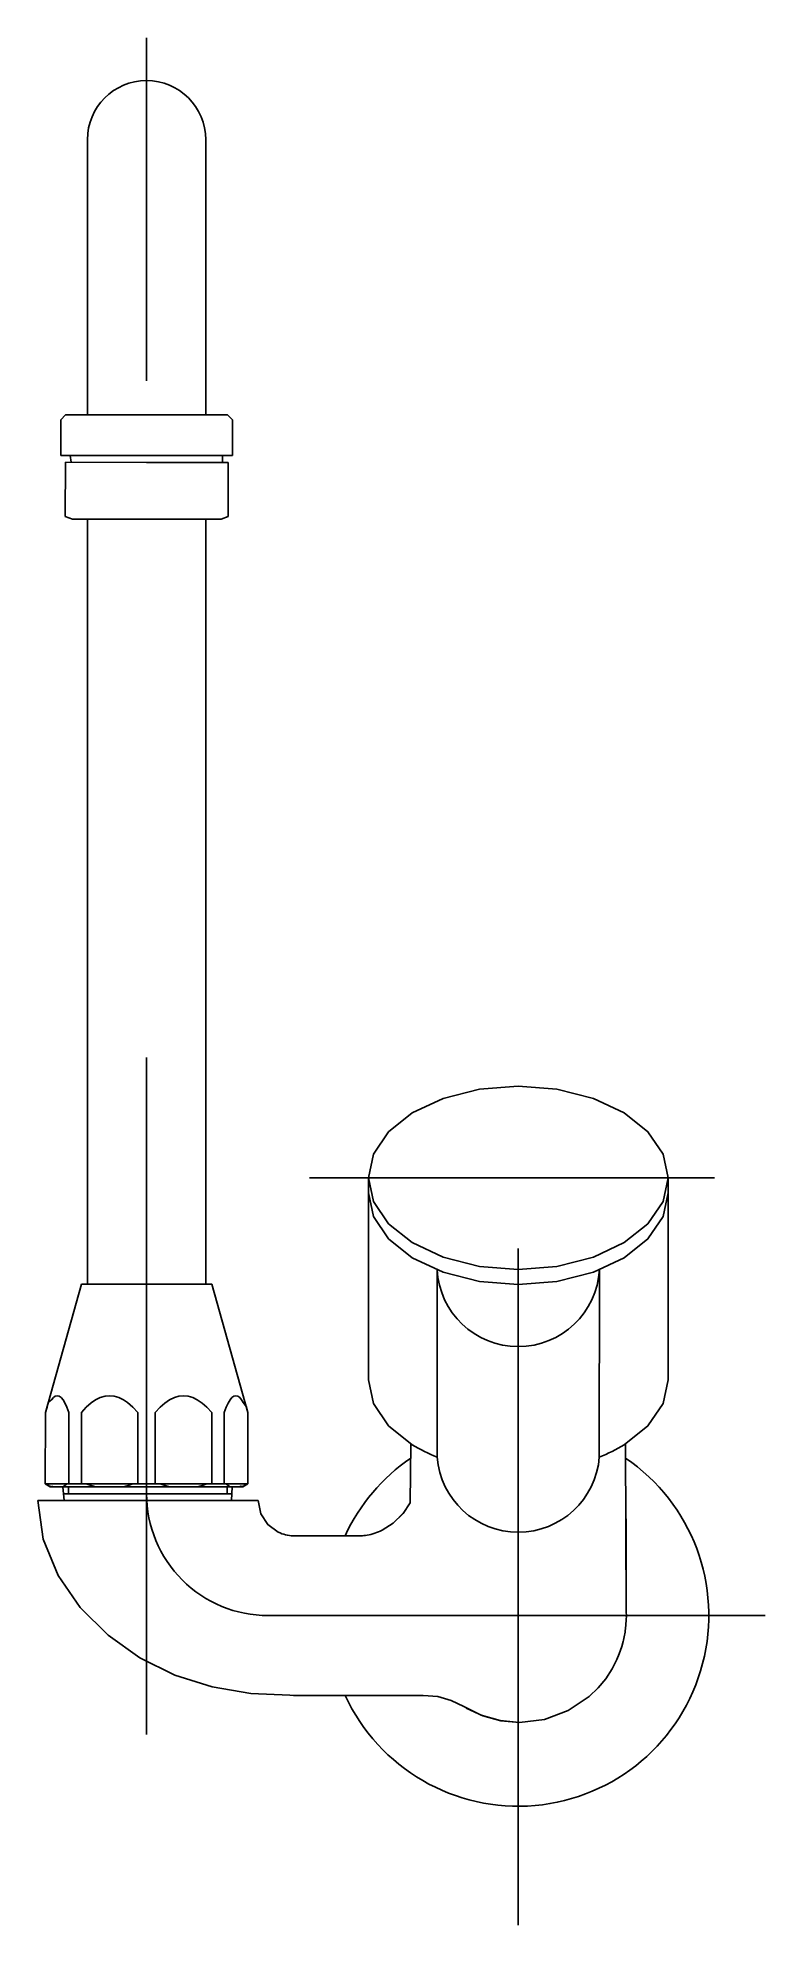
# Model space of a CAD drawing. Extents: x 30.375 to 30.483, y 45.024 to 45.302.
import ezdxf

# ---------------------------------------------------------------- set-up
doc = ezdxf.new("R2010")
doc.units = 0
doc.header["$LTSCALE"] = 0.111888
doc.linetypes.add('AXES', pattern=[0.54, 0.3, -0.08, 0.08, -0.08])
doc.linetypes.add('CONTINU', pattern=[0])
doc.layers.get('0').update_dxf_attribs({"linetype": 'CONTINUOUS'})

msp = doc.modelspace()

# ---------------------------------------------------------------- linework, layer by layer
at = {"linetype": 'AXES'}
for points in [[(30.39147, 45.05171), (30.39147, 45.3024)], [(30.44641, 45.02351), (30.44641, 45.16947)], [(30.41558, 45.13395), (30.47541, 45.13395)], [(30.48293, 45.06927), (30.40946, 45.06927)]]:
    msp.add_lwpolyline(points, dxfattribs=at)
at = {"linetype": 'CONTINU'}
for points in [[(30.40021, 45.28734, 0.999997), (30.38273, 45.28734)], [(30.43442, 45.12042, 0.950544), (30.45841, 45.12042)], [(30.43443, 45.09269, -0.042806), (30.43075, 45.09451), (30.42724, 45.09729), (30.42501, 45.1006), (30.42426, 45.10408)], [(30.46857, 45.10408), (30.46782, 45.1006), (30.46558, 45.09729), (30.46208, 45.09451, -0.042809), (30.4584, 45.09269)], [(30.42083, 45.05748, 1.314881), (30.46228, 45.09255)], [(30.43052, 45.09253, 0.135761), (30.42083, 45.08106)], [(30.43443, 45.09269, 0.92635), (30.4584, 45.09269)], [(30.41095, 45.08159, 0.108155), (30.41315, 45.08106)], [(30.42315, 45.08106, 0.039329), (30.42407, 45.08114)], [(30.42407, 45.08114, 0.070486), (30.42628, 45.08187)], [(30.46227, 45.0673, -0.030259), (30.46192, 45.06542)]]:
    msp.add_lwpolyline(points, format="xyb", dxfattribs=at)
for points in [[(30.38273, 45.24668), (30.38273, 45.28734)], [(30.40021, 45.24668), (30.40021, 45.28734)], [(30.38273, 45.24668), (30.38273, 45.25168)], [(30.40021, 45.24668), (30.40021, 45.25168)], [(30.37878, 45.24597), (30.37949, 45.24668)], [(30.37878, 45.24069), (30.37878, 45.24597)], [(30.39147, 45.24668), (30.37949, 45.24668)], [(30.37949, 45.24668), (30.40345, 45.24668)], [(30.38273, 45.24668), (30.38423, 45.24668)], [(30.39147, 45.24668), (30.40345, 45.24668)], [(30.39871, 45.24668), (30.40021, 45.24668)], [(30.40416, 45.24597), (30.40345, 45.24668)], [(30.40416, 45.24069), (30.40416, 45.24597)], [(30.39147, 45.24069), (30.37878, 45.24069)], [(30.38018, 45.24069), (30.37878, 45.24069)], [(30.37947, 45.23967), (30.37946, 45.23168)], [(30.37947, 45.23967), (30.39147, 45.23966)], [(30.38018, 45.24069), (30.38032, 45.23967)], [(30.39147, 45.24069), (30.40416, 45.24069)], [(30.39147, 45.23966), (30.40354, 45.23965)], [(30.4027, 45.24069), (30.40269, 45.23965)], [(30.40354, 45.23965), (30.40354, 45.23166)], [(30.37946, 45.23168), (30.38051, 45.23128)], [(30.38051, 45.23128), (30.40249, 45.23126)], [(30.38273, 45.11826), (30.38273, 45.23128)], [(30.40021, 45.11826), (30.40021, 45.23126)], [(30.40249, 45.23126), (30.40354, 45.23166)], [(30.42426, 45.10408), (30.42426, 45.13395)], [(30.46857, 45.10408), (30.46857, 45.13395)], [(30.46857, 45.13172), (30.46782, 45.12823), (30.46558, 45.12493), (30.46208, 45.12214), (30.45752, 45.12), (30.45211, 45.11863), (30.44641, 45.11817), (30.44071, 45.11863), (30.43531, 45.12), (30.43075, 45.12214), (30.42724, 45.12493), (30.42501, 45.12823), (30.42426, 45.13172)], [(30.43443, 45.09269), (30.43442, 45.12042)], [(30.4584, 45.09269), (30.45841, 45.12042)], [(30.38183, 45.11826), (30.37654, 45.09928)], [(30.39147, 45.11826), (30.38183, 45.11826)], [(30.39147, 45.11826), (30.40111, 45.11826)], [(30.40111, 45.11826), (30.40645, 45.09928)], [(30.37648, 45.08872), (30.37654, 45.09928)], [(30.37676, 45.10008), (30.37654, 45.09928)], [(30.37694, 45.10073), (30.37676, 45.10008)], [(30.37741, 45.10114), (30.37694, 45.10073)], [(30.3777, 45.10148), (30.37741, 45.10114)], [(30.37798, 45.10169), (30.3777, 45.10148)], [(30.37827, 45.10175), (30.37798, 45.10169)], [(30.37855, 45.10169), (30.37827, 45.10175)], [(30.37884, 45.10148), (30.37855, 45.10169)], [(30.37912, 45.10114), (30.37884, 45.10148)], [(30.3794, 45.10068), (30.37912, 45.10114)], [(30.3797, 45.10005), (30.3794, 45.10068)], [(30.38, 45.09928), (30.3797, 45.10005)], [(30.38, 45.08872), (30.38, 45.09928)], [(30.38254, 45.10004), (30.38183, 45.09928)], [(30.38183, 45.08872), (30.38183, 45.09928)], [(30.38327, 45.10068), (30.38254, 45.10004)], [(30.38394, 45.10114), (30.38327, 45.10068)], [(30.38463, 45.10148), (30.38394, 45.10114)], [(30.38533, 45.10169), (30.38463, 45.10148)], [(30.386, 45.10175), (30.38533, 45.10169)], [(30.38668, 45.10169), (30.386, 45.10175)], [(30.38735, 45.10149), (30.38668, 45.10169)], [(30.38804, 45.10115), (30.38735, 45.10149)], [(30.38863, 45.10075), (30.38804, 45.10115)], [(30.38946, 45.10004), (30.38863, 45.10075)], [(30.39018, 45.09928), (30.38946, 45.10004)], [(30.39018, 45.08872), (30.39018, 45.09928)], [(30.39276, 45.09928), (30.39347, 45.10004)], [(30.39276, 45.08872), (30.39276, 45.09928)], [(30.39347, 45.10004), (30.39418, 45.10066)], [(30.39418, 45.10066), (30.39487, 45.10114)], [(30.39487, 45.10114), (30.39558, 45.10149)], [(30.39558, 45.10149), (30.39626, 45.10169)], [(30.39626, 45.10169), (30.39694, 45.10175)], [(30.39694, 45.10175), (30.39762, 45.10169)], [(30.39762, 45.10169), (30.39831, 45.10148)], [(30.39831, 45.10148), (30.39897, 45.10115)], [(30.39897, 45.10115), (30.39969, 45.10066)], [(30.39969, 45.10066), (30.4004, 45.10004)], [(30.4004, 45.10004), (30.40111, 45.09928)], [(30.40111, 45.08872), (30.40111, 45.09928)], [(30.40294, 45.09928), (30.40324, 45.10005)], [(30.40294, 45.08872), (30.40294, 45.09928)], [(30.40324, 45.10005), (30.40353, 45.10066)], [(30.40353, 45.10066), (30.40382, 45.10115)], [(30.40382, 45.10115), (30.4041, 45.10148)], [(30.4041, 45.10148), (30.40438, 45.10169)], [(30.40438, 45.10169), (30.40467, 45.10175)], [(30.40467, 45.10175), (30.40495, 45.10169)], [(30.40495, 45.10169), (30.40524, 45.10148)], [(30.40524, 45.10148), (30.40552, 45.10114)], [(30.40552, 45.10114), (30.40576, 45.10075)], [(30.40576, 45.10075), (30.40622, 45.10009)], [(30.40622, 45.10009), (30.40645, 45.09928)], [(30.40645, 45.08872), (30.40645, 45.09928)], [(30.43055, 45.09466), (30.43043, 45.08592)], [(30.46227, 45.09466), (30.46239, 45.06979)], [(30.37681, 45.08872), (30.37648, 45.08872)], [(30.37723, 45.08829), (30.37648, 45.08872)], [(30.39147, 45.08872), (30.37648, 45.08872)], [(30.37723, 45.08829), (30.37681, 45.08872)], [(30.37718, 45.08848), (30.37723, 45.08829)], [(30.39147, 45.08829), (30.37723, 45.08829)], [(30.37771, 45.08829), (30.37742, 45.08841)], [(30.37798, 45.08829), (30.37771, 45.08829)], [(30.37827, 45.08829), (30.37798, 45.08829)], [(30.37883, 45.08829), (30.37855, 45.08829)], [(30.37911, 45.08829), (30.37883, 45.08829)], [(30.3794, 45.08849), (30.37911, 45.08829)], [(30.37928, 45.08625), (30.37911, 45.08829)], [(30.3797, 45.08872), (30.3794, 45.08849)], [(30.38, 45.08872), (30.3797, 45.08872)], [(30.37993, 45.08725), (30.37993, 45.08829)], [(30.38256, 45.08872), (30.38183, 45.08872)], [(30.38327, 45.08849), (30.38256, 45.08872)], [(30.38396, 45.08829), (30.38327, 45.08849)], [(30.38465, 45.08829), (30.38396, 45.08829)], [(30.38533, 45.08829), (30.38465, 45.08829)], [(30.386, 45.08829), (30.38533, 45.08829)], [(30.38669, 45.08829), (30.386, 45.08829)], [(30.38737, 45.08829), (30.38669, 45.08829)], [(30.38806, 45.08829), (30.38737, 45.08829)], [(30.38873, 45.08849), (30.38806, 45.08829)], [(30.38945, 45.08872), (30.38873, 45.08849)], [(30.39018, 45.08872), (30.38945, 45.08872)], [(30.39147, 45.08872), (30.40645, 45.08872)], [(30.39147, 45.08829), (30.4057, 45.08829)], [(30.39276, 45.08872), (30.39347, 45.08872)], [(30.39347, 45.08872), (30.3942, 45.08849)], [(30.3942, 45.08849), (30.39487, 45.08829)], [(30.39487, 45.08829), (30.39556, 45.08829)], [(30.39556, 45.08829), (30.39626, 45.08829)], [(30.39626, 45.08829), (30.39694, 45.08829)], [(30.39694, 45.08829), (30.39761, 45.08829)], [(30.39761, 45.08829), (30.39829, 45.08829)], [(30.39829, 45.08829), (30.399, 45.08829)], [(30.399, 45.08829), (30.39967, 45.08849)], [(30.39967, 45.08849), (30.4004, 45.08872)], [(30.4004, 45.08872), (30.40111, 45.08872)], [(30.40294, 45.08872), (30.40324, 45.08872)], [(30.40324, 45.08872), (30.40354, 45.08849)], [(30.4034, 45.08725), (30.4034, 45.08829)], [(30.40354, 45.08849), (30.40382, 45.08829)], [(30.40382, 45.08829), (30.40411, 45.08829)], [(30.40405, 45.08625), (30.40411, 45.08829)], [(30.40411, 45.08829), (30.40439, 45.08829)], [(30.40467, 45.08829), (30.40495, 45.08829)], [(30.40495, 45.08829), (30.40523, 45.08829)], [(30.40523, 45.08829), (30.40552, 45.08842)], [(30.4057, 45.08829), (30.4061, 45.08872)], [(30.4057, 45.08829), (30.40645, 45.08872)], [(30.40576, 45.08848), (30.4057, 45.08829)], [(30.4061, 45.08872), (30.40645, 45.08872)], [(30.37538, 45.08625), (30.37618, 45.08054), (30.37839, 45.07521), (30.38168, 45.07047), (30.38578, 45.06639), (30.39048, 45.06303), (30.39565, 45.06046), (30.40117, 45.05872), (30.40687, 45.05778), (30.41265, 45.05749)], [(30.39167, 45.08625), (30.37538, 45.08625)], [(30.3792, 45.08725), (30.40408, 45.08725)], [(30.40796, 45.08625), (30.39167, 45.08625)], [(30.40796, 45.08625), (30.40836, 45.08432), (30.40941, 45.08272), (30.41095, 45.08159)], [(30.42628, 45.08187), (30.42794, 45.08292), (30.42939, 45.08434), (30.43043, 45.08592)], [(30.42878, 45.08374), (30.42933, 45.08428)], [(30.46239, 45.08356), (30.46239, 45.06979)], [(30.41315, 45.08106), (30.42315, 45.08106)], [(30.46238, 45.06858), (30.46227, 45.0673)], [(30.46238, 45.06858), (30.4624, 45.06927)], [(30.46239, 45.06979), (30.4624, 45.06927)], [(30.4624, 45.06941), (30.46239, 45.06913)], [(30.46134, 45.0636), (30.46101, 45.06279)], [(30.46172, 45.0647), (30.46134, 45.0636)], [(30.46192, 45.06542), (30.46172, 45.0647)], [(30.46029, 45.0614), (30.45934, 45.05994), (30.45823, 45.05859), (30.45692, 45.05732)], [(30.4609, 45.06257), (30.46029, 45.0614)], [(30.4609, 45.06257), (30.46101, 45.06279)], [(30.41265, 45.05749), (30.41319, 45.05748)], [(30.43238, 45.05748), (30.41319, 45.05748)], [(30.43835, 45.05582), (30.4365, 45.05673), (30.43451, 45.05729), (30.43238, 45.05748)], [(30.44661, 45.05349), (30.44373, 45.05375), (30.44095, 45.05454), (30.43835, 45.05582)], [(30.44661, 45.05349), (30.44386, 45.05373), (30.4412, 45.05444), (30.4387, 45.05561)], [(30.45692, 45.05732), (30.45382, 45.05523), (30.45032, 45.05393), (30.44661, 45.05349)]]:
    msp.add_lwpolyline(points, dxfattribs=at)
msp.add_lwpolyline([(30.42426, 45.13395), (30.42501, 45.13744), (30.42724, 45.14075), (30.43075, 45.14353), (30.43531, 45.14568), (30.44071, 45.14704), (30.44641, 45.1475), (30.45211, 45.14704), (30.45752, 45.14568), (30.46208, 45.14353), (30.46558, 45.14075), (30.46782, 45.13744), (30.46857, 45.13395), (30.46782, 45.13047), (30.46558, 45.12716), (30.46208, 45.12438), (30.45752, 45.12223), (30.45211, 45.12086), (30.44641, 45.12041), (30.44071, 45.12086), (30.43531, 45.12223), (30.43075, 45.12438), (30.42724, 45.12716), (30.42501, 45.13047)], close=True, dxfattribs=at)
at = {"linetype": 'AXES'}
msp.add_lwpolyline([(30.39147, 45.08725, 0.414447), (30.40946, 45.06927)], format="xyb", dxfattribs=at)

doc.saveas('drawing.dxf')
